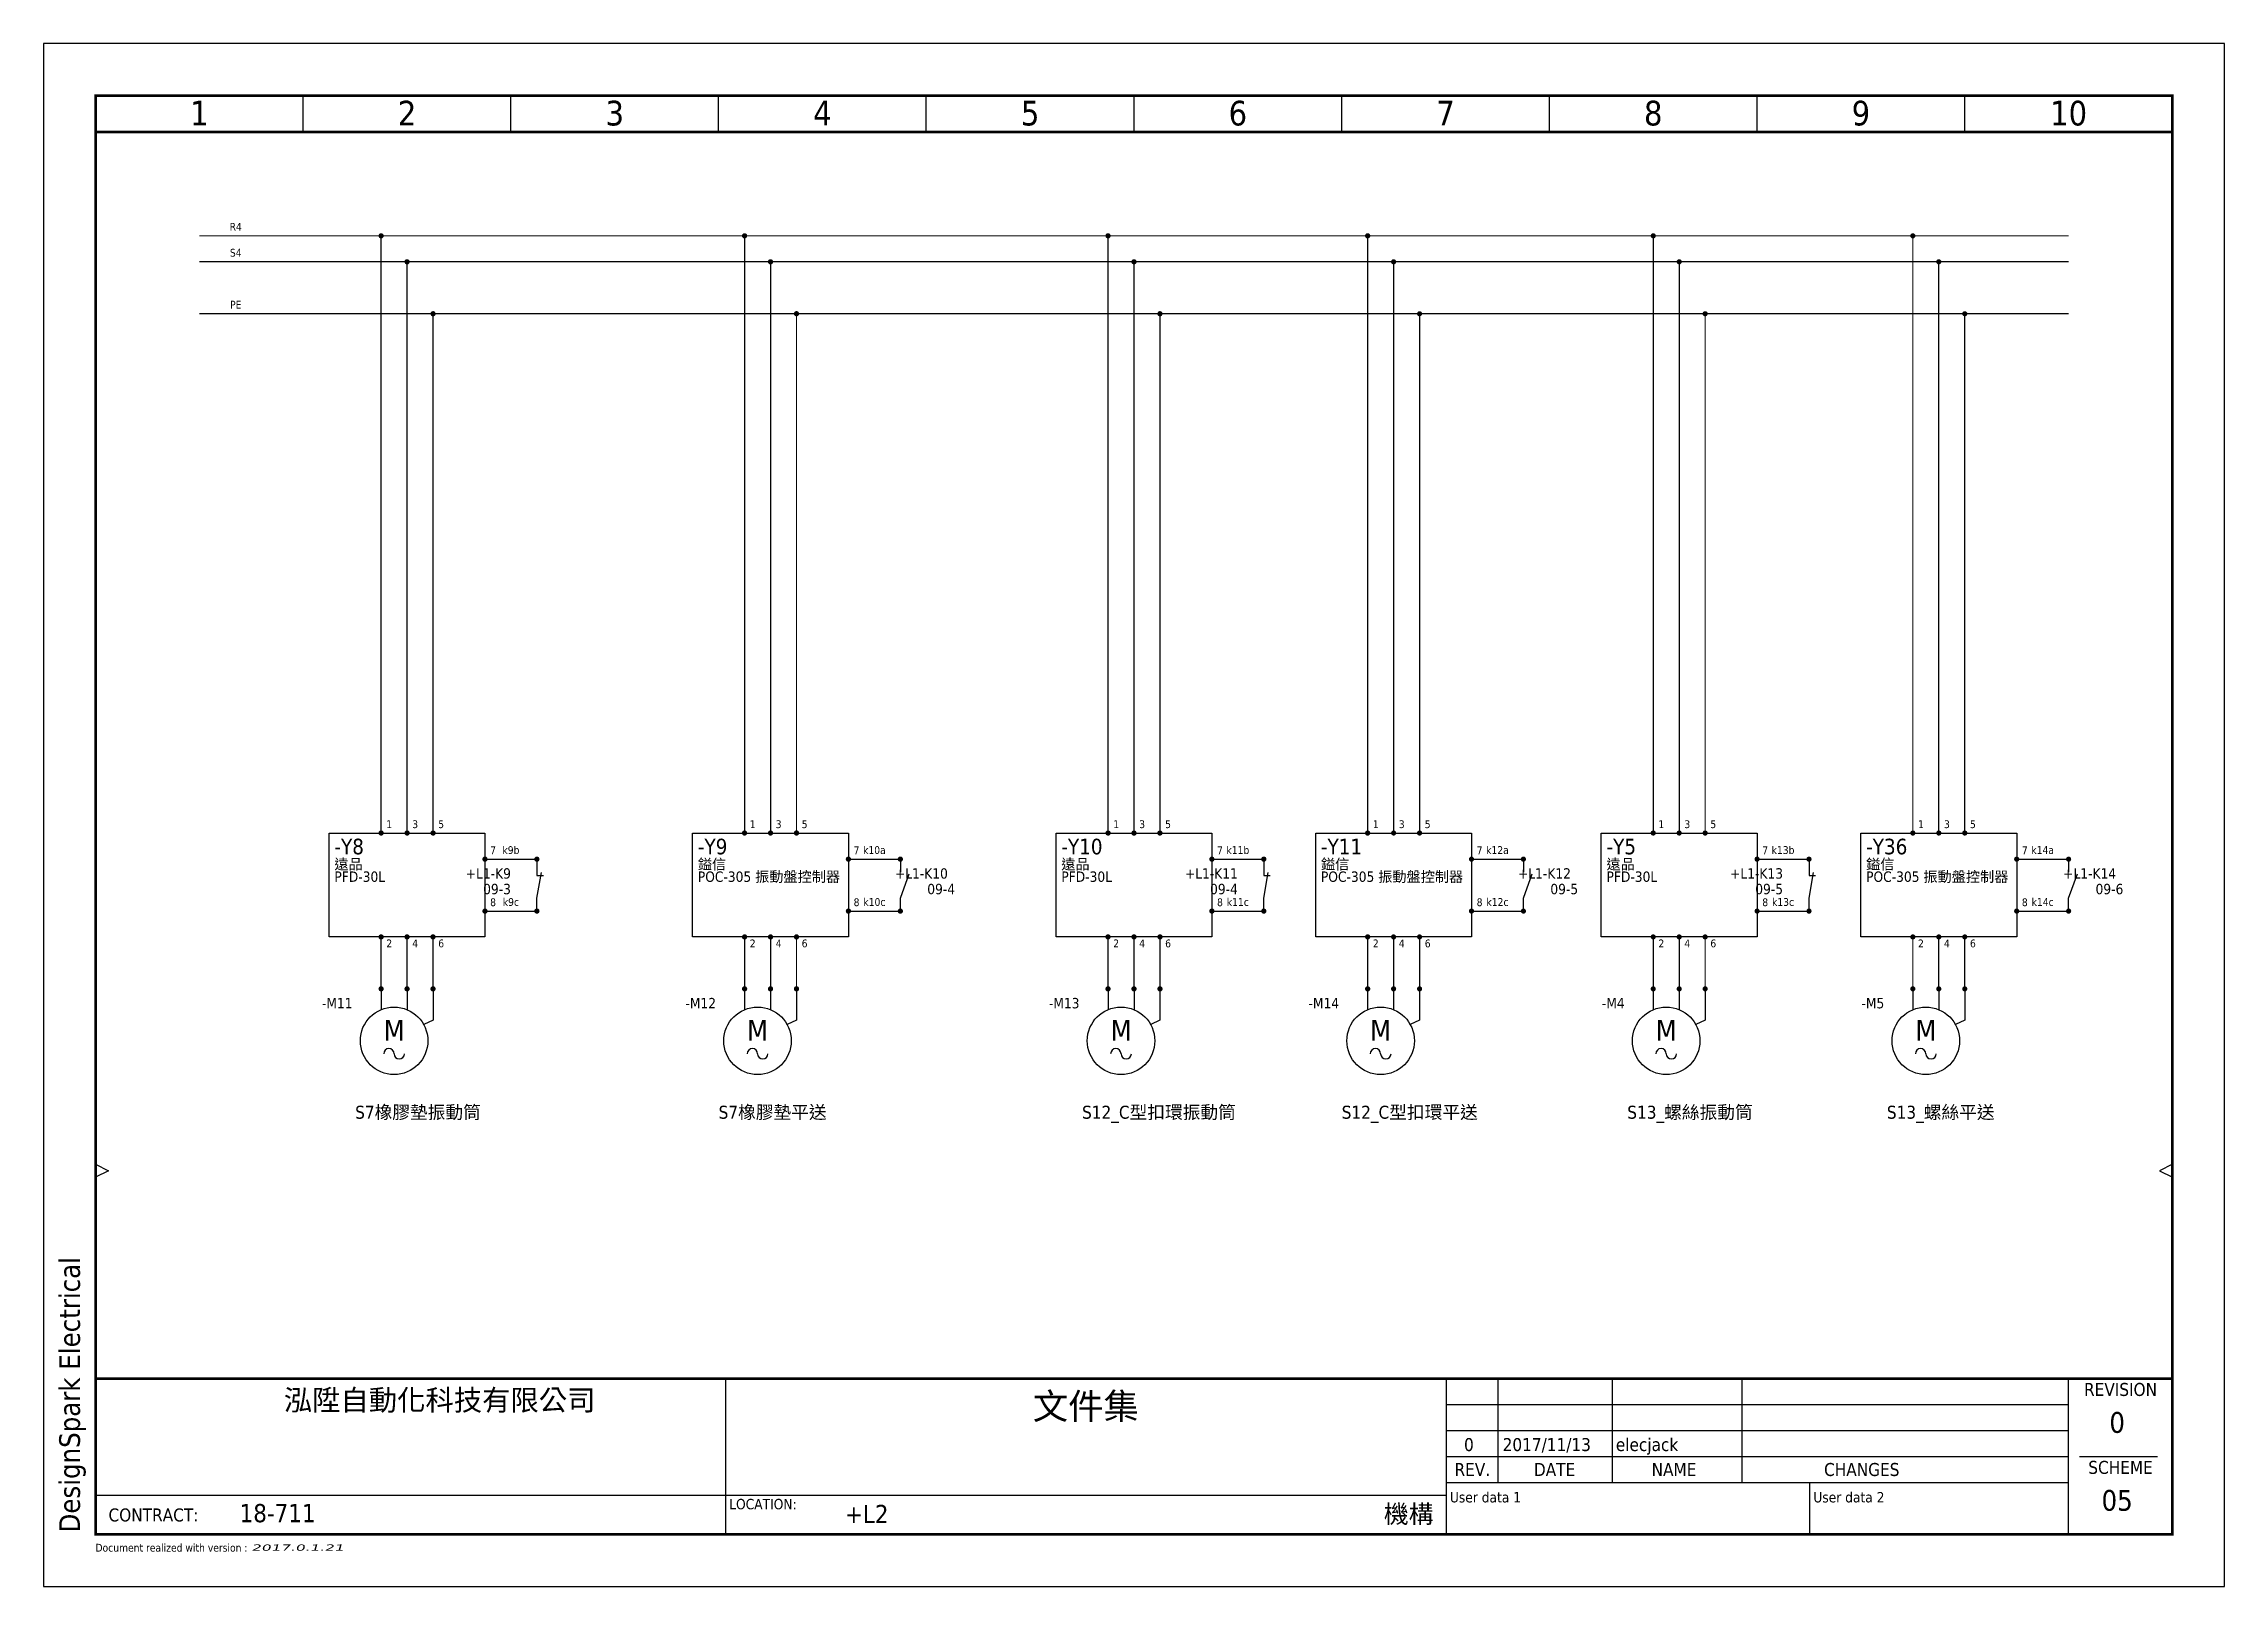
# Model space of a CAD drawing. Header units: millimetres. Extents: x 0 to 420, y 0 to 297.
import ezdxf
from ezdxf.enums import TextEntityAlignment as Align
from ezdxf.lldxf.tags import DXFTag

# ---------------------------------------------------------------- set-up
doc = ezdxf.new("R2010")
doc.units = ezdxf.units.MM
doc.header["$LTSCALE"] = 10
doc.linetypes.add('CONTINU', pattern=[0])
doc.layers.add('DoNotPrint', color=7, linetype='Continuous', plot=False)
doc.layers.add('TITLEBLOCK', color=7, linetype='Continuous')
doc.styles.add('TAHOMA_STANDARD', font='')
doc.styles.add('tr_blackboxpt', font='TAHOMA.TTF', dxfattribs={"height": 1.5})
doc.styles.add('tr_line_equip', font='', dxfattribs={"height": 1.5})
doc.styles.get('TAHOMA_STANDARD').set_extended_font_data('Tahoma')
doc.styles.get('tr_line_equip').set_extended_font_data('Tahoma')
tags = doc.linetypes.add('INTERROMPU', pattern=[0.75, 0.5, -0.25]).pattern_tags.tags
tags[6:7] = [DXFTag(74, 4), DXFTag(75, 0), DXFTag(340, '0'), DXFTag(46, 0.0), DXFTag(50, 0.0), DXFTag(44, 0.0), DXFTag(45, 0.0)]
tags[4:5] = [DXFTag(74, 4), DXFTag(75, 0), DXFTag(340, '0'), DXFTag(46, 0.0), DXFTag(50, 0.0), DXFTag(44, 0.0), DXFTag(45, 0.0)]
tags = doc.linetypes.add('INTERROMPU2', pattern=[0.375, 0.25, -0.125]).pattern_tags.tags
tags[6:7] = [DXFTag(74, 4), DXFTag(75, 0), DXFTag(340, '0'), DXFTag(46, 0.0), DXFTag(50, 0.0), DXFTag(44, 0.0), DXFTag(45, 0.0)]
tags[4:5] = [DXFTag(74, 4), DXFTag(75, 0), DXFTag(340, '0'), DXFTag(46, 0.0), DXFTag(50, 0.0), DXFTag(44, 0.0), DXFTag(45, 0.0)]

# ---------------------------------------------------------------- blocks, each defined once
blk = doc.blocks.new('EW_BB_BlackBox_2')
at = {"lineweight": 20, "style": 'TAHOMA_STANDARD'}
for tag, height, p in [('#TAG', 3, (1, -5)), ('#REF_DES_2', 2, (1, -10))]:
    blk.add_attdef(tag, text='', height=height, dxfattribs=at).set_placement(p, align=Align.BOTTOM_LEFT)
at = {"style": 'TAHOMA_STANDARD'}
blk.add_attdef('#REF_DES_1', (1, -7), '', height=2, dxfattribs=at)
blk = doc.blocks.new('振動線圈')
at = {"color": 0}
for p, q in [((0, 0), (0, -4)), ((5, 0), (5, -4))]:
    blk.add_line(p, q, dxfattribs=at)
for p, q in [((10, 0), (10, -6)), ((10, -6), (8.21, -6.89))]:
    blk.add_line(p, q)
blk.add_circle((2.5, -10), 6.5)
for centre, start, end in [((1.5, -12.5), 0, 180), ((3.5, -12.5), 180, 0)]:
    blk.add_arc(centre, 1, start, end)
at = {"style": 'TAHOMA_STANDARD'}
blk.add_text('M', height=4, dxfattribs=at).set_placement((2.5, -10), align=Align.CENTER)
blk.add_attdef('#P_TAG_2', text='', height=1.5, rotation=90, dxfattribs=at).set_placement((11.5, 2), align=Align.TOP_LEFT)
for tag, p, height in [('#REF_DES_1', (-21.5, 2.5), 2), ('#REF_DES_2', (-21.5, -0.5), 2), ('#P_TAG_0', (0.5, 0), 1.5), ('#P_TAG_1', (5.5, 0), 1.5)]:
    blk.add_attdef(tag, p, '', height=height, dxfattribs=at)
for tag, p in [('#TAG', (-5.5, -3.75)), ('#TD_2', (-5.5, -6.75))]:
    blk.add_attdef(tag, text='', height=2, dxfattribs=at).set_placement(p, align=Align.RIGHT)
at = {"linetype": 'CONTINU', "style": 'TAHOMA_STANDARD'}
for tag, p in [('#TD_3', (-5.5, -9.68)), ('#COM_TX_0', (-5.5, -12.18)), ('#COM_TX_1', (-5.5, -14.67))]:
    blk.add_attdef(tag, text='', height=2, dxfattribs=at).set_placement(p, align=Align.RIGHT)
blk = doc.blocks.new('TR_FDP_BASEA3CA_EN')
at = {"color": 7}
for p, q in [((50, 280), (50, 287)), ((90, 280), (90, 287)), ((130, 280), (130, 287)), ((170, 280), (170, 287)), ((210, 280), (210, 287)), ((250, 280), (250, 287)), ((290, 280), (290, 287)), ((330, 280), (330, 287)), ((370, 280), (370, 287)), ((10, 81.25), (12.5, 80)), ((12.5, 80), (10, 78.75)), ((410, 81.25), (407.5, 80)), ((407.5, 80), (410, 78.75)), ((131.41, 10), (131.41, 40)), ((270.16, 10), (270.16, 40)), ((280.16, 20), (280.16, 40)), ((302.16, 20), (302.16, 40)), ((327.16, 20), (327.16, 40)), ((390, 10), (390, 40)), ((270.16, 35), (390, 35)), ((270.16, 30), (390, 30)), ((270.16, 25), (390, 25)), ((392.11, 25), (407.11, 25)), ((270.16, 17.5), (10, 17.5)), ((270.16, 20), (390, 20)), ((340.08, 20), (340.08, 10))]:
    blk.add_line(p, q, dxfattribs=at)
at = {"color": 7, "const_width": 0.5}
blk.add_lwpolyline([(10, 287), (410, 287), (410, 10), (10, 10)], close=True, dxfattribs=at)
for points in [[(10, 280), (410, 280)], [(10, 40), (410, 40)]]:
    blk.add_lwpolyline(points, dxfattribs=at)
at = {"layer": 'DoNotPrint', "color": 7}
for p, q in [((420, 297), (0, 297)), ((0, 297), (0, 0)), ((420, 0), (420, 297)), ((0, 0), (420, 0))]:
    blk.add_line(p, q, dxfattribs=at)
at = {"color": 7, "style": 'TAHOMA_STANDARD'}
for s, p in [('REVISION', (400, 37.91)), ('CHANGES', (350.16, 22.5)), ('SCHEME', (400, 22.91))]:
    blk.add_text(s, height=2.5, dxfattribs=at).set_placement(p, align=Align.MIDDLE_CENTER)
for s, p in [('REV.', (275.16, 22.5)), ('DATE', (291, 22.5)), ('NAME', (314, 22.5))]:
    blk.add_text(s, height=2.5, dxfattribs=at).set_placement(p, align=Align.MIDDLE)
for s, height, p in [('LOCATION:', 2, (132.04, 15.84)), ('CONTRACT:', 2.5, (12.5, 13.75)), ('Document realized with version :', 1.5, (9.99, 7.44))]:
    blk.add_text(s, height=height, dxfattribs=at).set_placement(p, align=Align.MIDDLE_LEFT)
for tag, height, p in [('#COL', 4.75, (30, 281.25)), ('#COL', 4.75, (70, 281.25)), ('#COL', 4.75, (110, 281.25)), ('#COL', 4.75, (150, 281.25)), ('#COL', 4.75, (190, 281.25)), ('#COL', 4.75, (230, 281.25)), ('#COL', 4.75, (270, 281.25)), ('#COL', 4.75, (310, 281.25)), ('#COL', 4.75, (350, 281.25)), ('#COL', 4.75, (390, 281.25)), ('#PROJECT_DWG_OFFICE', 4, (76.27, 33.86)), ('#BUNDLE_TZ_0_L1', 5, (200.73, 32.17)), ('#PROJECT_DWG_OFFICE_ADDRESS_1', 3, (76.27, 28.22)), ('#PROJECT_DWG_OFFICE_ADDRESS_2', 3, (76.27, 24.16)), ('#FOLIO_TZ_1_L1', 4, (200.8, 24.51)), ('#PROJECT_DWG_OFFICE_ADDRESS_3', 3, (76.27, 19.93)), ('#FOLIO_TZ_2_L1', 4, (200.74, 18.8))]:
    blk.add_attdef(tag, text='', height=height, dxfattribs=at).set_placement(p, align=Align.CENTER)
blk.add_attdef('#APP_NAME', text='', height=4, rotation=90, dxfattribs=at).set_placement((5, 10.37), align=Align.MIDDLE_LEFT)
for tag, height, p in [('#REV_NO_-0', 2.5, (274.5, 37.3)), ('#REV_NO_-1', 2.5, (274.5, 32.4)), ('#REV_NO', 4, (399.35, 31.56)), ('#REV_NO_-2', 2.5, (274.5, 27.3)), ('#FOLIO_TAG', 4, (399.35, 16.56))]:
    blk.add_attdef(tag, text='', height=height, dxfattribs=at).set_placement(p, align=Align.MIDDLE_CENTER)
for tag, height, p in [('#REV_CREATED_ON_-0', 2.5, (281, 37.2)), ('#REV_CREATED_BY_-0', 2.5, (302.7, 37.3)), ('#REV_NO_-0_TZ_0_L1', 2.5, (327.9, 37.3)), ('#REV_CREATED_BY_-1', 2.5, (302.7, 32.4)), ('#REV_CREATED_ON_-1', 2.5, (281, 32.1)), ('#REV_NO_-1_TZ_0_L1', 2.5, (327.9, 32.1)), ('#REV_CREATED_ON_-2', 2.5, (281, 27.3)), ('#REV_CREATED_BY_-2', 2.5, (302.8, 27.3)), ('#REV_NO_-2_TZ_0_L1', 2.5, (327.9, 27.5)), ('#FOLIO_LOC_TAG', 3.5, (154.33, 13.94))]:
    blk.add_attdef(tag, text='', height=height, dxfattribs=at).set_placement(p, align=Align.MIDDLE_LEFT)
for tag, p, height in [('##BUNDLE_TX_0_EN', (270.84, 16.16), 2), ('##BUNDLE_TX_1_EN', (340.84, 16.16), 2), ('#BUNDLE_TX_0', (271.84, 12.16), 2.5), ('#BUNDLE_TX_1', (342.1, 12.16), 2.5)]:
    blk.add_attdef(tag, p, '', height=height, dxfattribs=at)
blk.add_attdef('#PROJECT_CONTRACT_NUM', text='', height=3.5, dxfattribs=at).set_placement((37.75, 11.3), align=Align.BOTTOM_LEFT)
blk.add_attdef('#FOLIO_LOC_TZ_0_L1', text='', height=3.5, dxfattribs=at).set_placement((267.68, 13.94), align=Align.MIDDLE_RIGHT)
at = {"color": 7, "style": 'TAHOMA_STANDARD', "oblique": 15, "width": 2.071003}
blk.add_attdef('#ELVER', text='', height=1.21, dxfattribs=at).set_placement((40, 7.46), align=Align.MIDDLE_LEFT)
blk = doc.blocks.new('TR-EL057')
at = {"color": 0, "linetype": 'CONTINU'}
for p, q in [((0, 0), (0, -2.5)), ((0, -7.5), (-1.71, -2.8)), ((0, -10), (0, -7.5))]:
    blk.add_line(p, q, dxfattribs=at)
at = {"style": 'TAHOMA_STANDARD'}
blk.add_attdef('#P_TAG_0', (0.5, 0), '', height=1.5, dxfattribs=at)
at = {"linetype": 'CONTINU', "style": 'TAHOMA_STANDARD'}
for tag, p in [('#TAG', (-5, -3.75)), ('#CROSS_REF', (-5, -6.75)), ('#COM_TX_0', (-4.96, -9.54)), ('#COM_TX_1', (-4.96, -12.54))]:
    blk.add_attdef(tag, text='', height=2, dxfattribs=at).set_placement(p, align=Align.RIGHT)
at = {"style": 'TAHOMA_STANDARD'}
blk.add_attdef('#P_TAG_1', text='', height=1.5, dxfattribs=at).set_placement((0.5, -10), align=Align.TOP_LEFT)
blk = doc.blocks.new('TR-EL061')
at = {"color": 0, "linetype": 'CONTINU'}
for p, q in [((0, 0), (0, -3.12)), ((0, -7.5), (0.87, -2.58)), ((0, -3.12), (1.25, -3.12)), ((0, -10), (0, -7.5))]:
    blk.add_line(p, q, dxfattribs=at)
at = {"style": 'TAHOMA_STANDARD'}
blk.add_attdef('#P_TAG_0', (0.5, 0), '', height=1.5, dxfattribs=at)
at = {"linetype": 'CONTINU', "style": 'TAHOMA_STANDARD'}
for tag, p in [('#TAG', (-5, -3.75)), ('#CROSS_REF', (-5, -6.75))]:
    blk.add_attdef(tag, text='', height=2, dxfattribs=at).set_placement(p, align=Align.RIGHT)
at = {"style": 'TAHOMA_STANDARD'}
for tag, p in [('#COM_TX_0', (-4.97, -9.61)), ('#COM_TX_1', (-4.97, -12.36))]:
    blk.add_attdef(tag, text='', height=2, dxfattribs=at).set_placement(p, align=Align.RIGHT)
blk.add_attdef('#P_TAG_1', text='', height=1.5, dxfattribs=at).set_placement((0.5, -10), align=Align.TOP_LEFT)

msp = doc.modelspace()

# ---------------------------------------------------------------- linework, layer by layer
at = {"color": 221}
for points in [[(65.28, 260, 0.45, 0.45, 1), (64.72, 260, 0.45, 0.45, 1)], [(135.28, 260, 0.45, 0.45, 1), (134.72, 260, 0.45, 0.45, 1)], [(205.28, 260, 0.45, 0.45, 1), (204.72, 260, 0.45, 0.45, 1)], [(255.28, 260, 0.45, 0.45, 1), (254.72, 260, 0.45, 0.45, 1)], [(310.27, 260, 0.45, 0.45, 1), (309.73, 260, 0.45, 0.45, 1)], [(360.27, 260, 0.45, 0.45, 1), (359.73, 260, 0.45, 0.45, 1)], [(70.28, 255, 0.45, 0.45, 1), (69.72, 255, 0.45, 0.45, 1)], [(140.28, 255, 0.45, 0.45, 1), (139.72, 255, 0.45, 0.45, 1)], [(210.28, 255, 0.45, 0.45, 1), (209.72, 255, 0.45, 0.45, 1)], [(260.27, 255, 0.45, 0.45, 1), (259.73, 255, 0.45, 0.45, 1)], [(315.27, 255, 0.45, 0.45, 1), (314.73, 255, 0.45, 0.45, 1)], [(365.27, 255, 0.45, 0.45, 1), (364.73, 255, 0.45, 0.45, 1)], [(75.28, 245, 0.45, 0.45, 1), (74.72, 245, 0.45, 0.45, 1)], [(145.28, 245, 0.45, 0.45, 1), (144.72, 245, 0.45, 0.45, 1)], [(215.28, 245, 0.45, 0.45, 1), (214.72, 245, 0.45, 0.45, 1)], [(265.27, 245, 0.45, 0.45, 1), (264.73, 245, 0.45, 0.45, 1)], [(320.27, 245, 0.45, 0.45, 1), (319.73, 245, 0.45, 0.45, 1)], [(370.27, 245, 0.45, 0.45, 1), (369.73, 245, 0.45, 0.45, 1)]]:
    msp.add_lwpolyline(points, format="xyseb", close=True, dxfattribs=at)
at = {"color": 14, "linetype": 'Continuous', "const_width": 0.25}
for points in [[(30, 260), (65, 260)], [(65, 145.03), (65, 260)], [(65, 260), (135, 260)], [(135, 145.03), (135, 260)], [(135, 260), (205, 260)], [(205, 145.03), (205, 260)], [(205, 260), (255, 260)], [(255, 145.03), (255, 260)], [(255, 260), (310, 260)], [(310, 145.03), (310, 260)], [(310, 260), (360, 260)], [(360, 145.03), (360, 260)], [(360, 260), (390, 260)], [(65, 115.03), (65, 125.03)], [(135, 115.03), (135, 125.03)], [(205, 115.03), (205, 125.03)], [(255, 115.03), (255, 125.03)], [(310, 115.03), (310, 125.03)], [(360, 115.03), (360, 125.03)]]:
    msp.add_lwpolyline(points, dxfattribs=at)
at = {"color": 7, "linetype": 'Continuous', "const_width": 0.25}
for points in [[(30, 255), (70, 255)], [(70, 145.03), (70, 255)], [(70, 255), (140, 255)], [(140, 145.03), (140, 255)], [(140, 255), (210, 255)], [(210, 145.03), (210, 255)], [(210, 255), (260, 255)], [(260, 145.03), (260, 255)], [(260, 255), (315, 255)], [(315, 255), (365, 255)], [(315, 145.03), (315, 255)], [(365, 145.03), (365, 255)], [(365, 255), (390, 255)], [(70, 115.03), (70, 125.03)], [(140, 115.03), (140, 125.03)], [(210, 115.03), (210, 125.03)], [(260, 115.03), (260, 125.03)], [(315, 115.03), (315, 125.03)], [(365, 115.03), (365, 125.03)]]:
    msp.add_lwpolyline(points, dxfattribs=at)
at = {"color": 3, "linetype": 'INTERROMPU2', "const_width": 0.25}
for points in [[(30, 245), (75, 245)], [(75, 145.03), (75, 245)], [(75, 245), (145, 245)], [(145, 145.03), (145, 245)], [(145, 245), (215, 245)], [(215, 145.03), (215, 245)], [(215, 245), (265, 245)], [(265, 145.03), (265, 245)], [(265, 245), (320, 245)], [(320, 245), (370, 245)], [(320, 145.03), (320, 245)], [(370, 145.03), (370, 245)], [(370, 245), (390, 245)], [(75, 115.03), (75, 125.03)], [(145, 115.03), (145, 125.03)], [(215, 115.03), (215, 125.03)], [(265, 115.03), (265, 125.03)], [(320, 115.03), (320, 125.03)], [(370, 115.03), (370, 125.03)]]:
    msp.add_lwpolyline(points, dxfattribs=at)
at = {"linetype": 'INTERROMPU'}
for points in [[(55, 145.03), (85, 145.03), (85, 125.03), (55, 125.03)], [(125, 145.03), (155, 145.03), (155, 125.03), (125, 125.03)], [(195, 145.03), (225, 145.03), (225, 125.03), (195, 125.03)], [(245, 145.03), (275, 145.03), (275, 125.03), (245, 125.03)], [(300, 145.03), (330, 145.03), (330, 125.03), (300, 125.03)], [(350, 145.03), (380, 145.03), (380, 125.03), (350, 125.03)]]:
    msp.add_lwpolyline(points, close=True, dxfattribs=at)
at = {"color": 12}
for points in [[(65.28, 145.03, 0.45, 0.45, 1), (64.72, 145.03, 0.45, 0.45, 1)], [(70.28, 145.03, 0.45, 0.45, 1), (69.72, 145.03, 0.45, 0.45, 1)], [(75.28, 145.03, 0.45, 0.45, 1), (74.72, 145.03, 0.45, 0.45, 1)], [(135.28, 145.03, 0.45, 0.45, 1), (134.72, 145.03, 0.45, 0.45, 1)], [(140.28, 145.03, 0.45, 0.45, 1), (139.72, 145.03, 0.45, 0.45, 1)], [(145.28, 145.03, 0.45, 0.45, 1), (144.72, 145.03, 0.45, 0.45, 1)], [(205.28, 145.03, 0.45, 0.45, 1), (204.72, 145.03, 0.45, 0.45, 1)], [(210.28, 145.03, 0.45, 0.45, 1), (209.72, 145.03, 0.45, 0.45, 1)], [(215.28, 145.03, 0.45, 0.45, 1), (214.72, 145.03, 0.45, 0.45, 1)], [(255.28, 145.03, 0.45, 0.45, 1), (254.72, 145.03, 0.45, 0.45, 1)], [(260.27, 145.03, 0.45, 0.45, 1), (259.73, 145.03, 0.45, 0.45, 1)], [(265.27, 145.03, 0.45, 0.45, 1), (264.73, 145.03, 0.45, 0.45, 1)], [(310.27, 145.03, 0.45, 0.45, 1), (309.73, 145.03, 0.45, 0.45, 1)], [(315.27, 145.03, 0.45, 0.45, 1), (314.73, 145.03, 0.45, 0.45, 1)], [(320.27, 145.03, 0.45, 0.45, 1), (319.73, 145.03, 0.45, 0.45, 1)], [(360.27, 145.03, 0.45, 0.45, 1), (359.73, 145.03, 0.45, 0.45, 1)], [(365.27, 145.03, 0.45, 0.45, 1), (364.73, 145.03, 0.45, 0.45, 1)], [(370.27, 145.03, 0.45, 0.45, 1), (369.73, 145.03, 0.45, 0.45, 1)], [(85.28, 140, 0.45, 0.45, 1), (84.72, 140, 0.45, 0.45, 1)], [(95.28, 140, 0.45, 0.45, 1), (94.72, 140, 0.45, 0.45, 1)], [(155.28, 140, 0.45, 0.45, 1), (154.72, 140, 0.45, 0.45, 1)], [(165.28, 140, 0.45, 0.45, 1), (164.72, 140, 0.45, 0.45, 1)], [(225.28, 140, 0.45, 0.45, 1), (224.72, 140, 0.45, 0.45, 1)], [(235.28, 140, 0.45, 0.45, 1), (234.72, 140, 0.45, 0.45, 1)], [(275.27, 140, 0.45, 0.45, 1), (274.73, 140, 0.45, 0.45, 1)], [(285.27, 140, 0.45, 0.45, 1), (284.73, 140, 0.45, 0.45, 1)], [(330.27, 140, 0.45, 0.45, 1), (329.73, 140, 0.45, 0.45, 1)], [(340.27, 140, 0.45, 0.45, 1), (339.73, 140, 0.45, 0.45, 1)], [(380.27, 140, 0.45, 0.45, 1), (379.73, 140, 0.45, 0.45, 1)], [(390.27, 140, 0.45, 0.45, 1), (389.73, 140, 0.45, 0.45, 1)], [(85.28, 130, 0.45, 0.45, 1), (84.72, 130, 0.45, 0.45, 1)], [(95.28, 130, 0.45, 0.45, 1), (94.72, 130, 0.45, 0.45, 1)], [(155.28, 130, 0.45, 0.45, 1), (154.72, 130, 0.45, 0.45, 1)], [(165.28, 130, 0.45, 0.45, 1), (164.72, 130, 0.45, 0.45, 1)], [(225.28, 130, 0.45, 0.45, 1), (224.72, 130, 0.45, 0.45, 1)], [(235.28, 130, 0.45, 0.45, 1), (234.72, 130, 0.45, 0.45, 1)], [(275.27, 130, 0.45, 0.45, 1), (274.73, 130, 0.45, 0.45, 1)], [(285.27, 130, 0.45, 0.45, 1), (284.73, 130, 0.45, 0.45, 1)], [(330.27, 130, 0.45, 0.45, 1), (329.73, 130, 0.45, 0.45, 1)], [(340.27, 130, 0.45, 0.45, 1), (339.73, 130, 0.45, 0.45, 1)], [(380.27, 130, 0.45, 0.45, 1), (379.73, 130, 0.45, 0.45, 1)], [(390.27, 130, 0.45, 0.45, 1), (389.73, 130, 0.45, 0.45, 1)], [(65.28, 125.03, 0.45, 0.45, 1), (64.72, 125.03, 0.45, 0.45, 1)], [(70.28, 125.03, 0.45, 0.45, 1), (69.72, 125.03, 0.45, 0.45, 1)], [(75.28, 125.03, 0.45, 0.45, 1), (74.72, 125.03, 0.45, 0.45, 1)], [(135.28, 125.03, 0.45, 0.45, 1), (134.72, 125.03, 0.45, 0.45, 1)], [(140.28, 125.03, 0.45, 0.45, 1), (139.72, 125.03, 0.45, 0.45, 1)], [(145.28, 125.03, 0.45, 0.45, 1), (144.72, 125.03, 0.45, 0.45, 1)], [(205.28, 125.03, 0.45, 0.45, 1), (204.72, 125.03, 0.45, 0.45, 1)], [(210.28, 125.03, 0.45, 0.45, 1), (209.72, 125.03, 0.45, 0.45, 1)], [(215.28, 125.03, 0.45, 0.45, 1), (214.72, 125.03, 0.45, 0.45, 1)], [(255.28, 125.03, 0.45, 0.45, 1), (254.72, 125.03, 0.45, 0.45, 1)], [(260.27, 125.03, 0.45, 0.45, 1), (259.73, 125.03, 0.45, 0.45, 1)], [(265.27, 125.03, 0.45, 0.45, 1), (264.73, 125.03, 0.45, 0.45, 1)], [(310.27, 125.03, 0.45, 0.45, 1), (309.73, 125.03, 0.45, 0.45, 1)], [(315.27, 125.03, 0.45, 0.45, 1), (314.73, 125.03, 0.45, 0.45, 1)], [(320.27, 125.03, 0.45, 0.45, 1), (319.73, 125.03, 0.45, 0.45, 1)], [(360.27, 125.03, 0.45, 0.45, 1), (359.73, 125.03, 0.45, 0.45, 1)], [(365.27, 125.03, 0.45, 0.45, 1), (364.73, 125.03, 0.45, 0.45, 1)], [(370.27, 125.03, 0.45, 0.45, 1), (369.73, 125.03, 0.45, 0.45, 1)], [(65.28, 115.03, 0.45, 0.45, 1), (64.72, 115.03, 0.45, 0.45, 1)], [(70.28, 115.03, 0.45, 0.45, 1), (69.72, 115.03, 0.45, 0.45, 1)], [(75.28, 115.03, 0.45, 0.45, 1), (74.72, 115.03, 0.45, 0.45, 1)], [(135.28, 115.03, 0.45, 0.45, 1), (134.72, 115.03, 0.45, 0.45, 1)], [(140.28, 115.03, 0.45, 0.45, 1), (139.72, 115.03, 0.45, 0.45, 1)], [(145.28, 115.03, 0.45, 0.45, 1), (144.72, 115.03, 0.45, 0.45, 1)], [(205.28, 115.03, 0.45, 0.45, 1), (204.72, 115.03, 0.45, 0.45, 1)], [(210.28, 115.03, 0.45, 0.45, 1), (209.72, 115.03, 0.45, 0.45, 1)], [(215.28, 115.03, 0.45, 0.45, 1), (214.72, 115.03, 0.45, 0.45, 1)], [(255.28, 115.03, 0.45, 0.45, 1), (254.72, 115.03, 0.45, 0.45, 1)], [(260.27, 115.03, 0.45, 0.45, 1), (259.73, 115.03, 0.45, 0.45, 1)], [(265.27, 115.03, 0.45, 0.45, 1), (264.73, 115.03, 0.45, 0.45, 1)], [(310.27, 115.03, 0.45, 0.45, 1), (309.73, 115.03, 0.45, 0.45, 1)], [(315.27, 115.03, 0.45, 0.45, 1), (314.73, 115.03, 0.45, 0.45, 1)], [(320.27, 115.03, 0.45, 0.45, 1), (319.73, 115.03, 0.45, 0.45, 1)], [(360.27, 115.03, 0.45, 0.45, 1), (359.73, 115.03, 0.45, 0.45, 1)], [(365.27, 115.03, 0.45, 0.45, 1), (364.73, 115.03, 0.45, 0.45, 1)], [(370.27, 115.03, 0.45, 0.45, 1), (369.73, 115.03, 0.45, 0.45, 1)]]:
    msp.add_lwpolyline(points, format="xyseb", close=True, dxfattribs=at)
at = {"color": 231, "linetype": 'Continuous'}
for points in [[(85, 140), (95, 140)], [(155, 140), (165, 140)], [(225, 140), (235, 140)], [(275, 140), (285, 140)], [(330, 140), (340, 140)], [(380, 140), (390, 140)], [(85, 130), (95, 130)], [(155, 130), (165, 130)], [(225, 130), (235, 130)], [(275, 130), (285, 130)], [(330, 130), (340, 130)], [(380, 130), (390, 130)]]:
    msp.add_lwpolyline(points, dxfattribs=at)

# ---------------------------------------------------------------- block references
for name, p, values in [('EW_BB_BlackBox_2', (55, 145.03), {'#TAG': '-Y8', '#REF_DES_2': 'PFD-30L', '#REF_DES_1': '遠品'}), ('EW_BB_BlackBox_2', (125, 145.03), {'#TAG': '-Y9', '#REF_DES_2': 'POC-305 振動盤控制器', '#REF_DES_1': '鎰信'}), ('EW_BB_BlackBox_2', (195, 145.03), {'#TAG': '-Y10', '#REF_DES_2': 'PFD-30L', '#REF_DES_1': '遠品'}), ('EW_BB_BlackBox_2', (245, 145.03), {'#TAG': '-Y11', '#REF_DES_2': 'POC-305 振動盤控制器', '#REF_DES_1': '鎰信'}), ('EW_BB_BlackBox_2', (300, 145.03), {'#TAG': '-Y5', '#REF_DES_2': 'PFD-30L', '#REF_DES_1': '遠品'}), ('EW_BB_BlackBox_2', (350, 145.03), {'#TAG': '-Y36', '#REF_DES_2': 'POC-305 振動盤控制器', '#REF_DES_1': '鎰信'}), ('TR-EL061', (95, 140), {'#TAG': '+L1-K9', '#CROSS_REF': '09-3'}), ('TR-EL061', (235, 140), {'#TAG': '+L1-K11', '#CROSS_REF': '09-4'}), ('TR-EL061', (340, 140), {'#TAG': '+L1-K13', '#CROSS_REF': '09-5'})]:
    msp.add_blockref(name, p).add_auto_attribs(values)
at = {"extrusion": (0, 0, -1)}
ref = msp.add_blockref('TR-EL057', (-165, 140), dxfattribs=at)
ref.add_attrib('#TAG', '+L1-K10', dxfattribs={"linetype": 'CONTINU', "height": 2, "style": 'TAHOMA_STANDARD'}).set_placement((174.15, 136.25), align=Align.RIGHT)
ref.add_attrib('#CROSS_REF', '09-4', dxfattribs={"linetype": 'CONTINU', "height": 2, "style": 'TAHOMA_STANDARD'}).set_placement((175.54, 133.25), align=Align.RIGHT)
ref = msp.add_blockref('TR-EL057', (-285, 140), dxfattribs=at)
ref.add_attrib('#TAG', '+L1-K12', dxfattribs={"linetype": 'CONTINU', "height": 2, "style": 'TAHOMA_STANDARD'}).set_placement((294.15, 136.25), align=Align.RIGHT)
ref.add_attrib('#CROSS_REF', '09-5', dxfattribs={"linetype": 'CONTINU', "height": 2, "style": 'TAHOMA_STANDARD'}).set_placement((295.54, 133.25), align=Align.RIGHT)
ref = msp.add_blockref('TR-EL057', (-390, 140), dxfattribs=at)
ref.add_attrib('#TAG', '+L1-K14', dxfattribs={"linetype": 'CONTINU', "height": 2, "style": 'TAHOMA_STANDARD'}).set_placement((399.15, 136.25), align=Align.RIGHT)
ref.add_attrib('#CROSS_REF', '09-6', dxfattribs={"linetype": 'CONTINU', "height": 2, "style": 'TAHOMA_STANDARD'}).set_placement((400.54, 133.25), align=Align.RIGHT)
ref = msp.add_blockref('振動線圈', (65, 115.03))
ref.add_attrib('#TAG', '-M11', dxfattribs={"height": 2, "style": 'TAHOMA_STANDARD'}).set_placement((59.5, 111.28), align=Align.RIGHT)
ref = msp.add_blockref('振動線圈', (135, 115.03))
ref.add_attrib('#TAG', '-M12', dxfattribs={"height": 2, "style": 'TAHOMA_STANDARD'}).set_placement((129.5, 111.28), align=Align.RIGHT)
ref = msp.add_blockref('振動線圈', (205, 115.03))
ref.add_attrib('#TAG', '-M13', dxfattribs={"height": 2, "style": 'TAHOMA_STANDARD'}).set_placement((199.5, 111.28), align=Align.RIGHT)
ref = msp.add_blockref('振動線圈', (255, 115.03))
ref.add_attrib('#TAG', '-M14', dxfattribs={"height": 2, "style": 'TAHOMA_STANDARD'}).set_placement((249.5, 111.28), align=Align.RIGHT)
ref = msp.add_blockref('振動線圈', (310, 115.03))
ref.add_attrib('#TAG', '-M4', dxfattribs={"height": 2, "style": 'TAHOMA_STANDARD'}).set_placement((304.5, 111.28), align=Align.RIGHT)
ref = msp.add_blockref('振動線圈', (360, 115.03))
ref.add_attrib('#TAG', '-M5', dxfattribs={"height": 2, "style": 'TAHOMA_STANDARD'}).set_placement((354.5, 111.28), align=Align.RIGHT)
at = {"layer": 'TITLEBLOCK'}
ref = msp.add_blockref('TR_FDP_BASEA3CA_EN', (0, 0), dxfattribs=at)
ref.add_attrib('#COL', '1', dxfattribs={"layer": '0', "color": 7, "height": 4.75, "style": 'TAHOMA_STANDARD'}).set_placement((30, 281.25), align=Align.CENTER)
ref.add_attrib('#COL', '2', dxfattribs={"layer": '0', "color": 7, "height": 4.75, "style": 'TAHOMA_STANDARD'}).set_placement((70, 281.25), align=Align.CENTER)
ref.add_attrib('#COL', '3', dxfattribs={"layer": '0', "color": 7, "height": 4.75, "style": 'TAHOMA_STANDARD'}).set_placement((110, 281.25), align=Align.CENTER)
ref.add_attrib('#COL', '4', dxfattribs={"layer": '0', "color": 7, "height": 4.75, "style": 'TAHOMA_STANDARD'}).set_placement((150, 281.25), align=Align.CENTER)
ref.add_attrib('#COL', '5', dxfattribs={"layer": '0', "color": 7, "height": 4.75, "style": 'TAHOMA_STANDARD'}).set_placement((190, 281.25), align=Align.CENTER)
ref.add_attrib('#COL', '6', dxfattribs={"layer": '0', "color": 7, "height": 4.75, "style": 'TAHOMA_STANDARD'}).set_placement((230, 281.25), align=Align.CENTER)
ref.add_attrib('#COL', '7', dxfattribs={"layer": '0', "color": 7, "height": 4.75, "style": 'TAHOMA_STANDARD'}).set_placement((270, 281.25), align=Align.CENTER)
ref.add_attrib('#COL', '8', dxfattribs={"layer": '0', "color": 7, "height": 4.75, "style": 'TAHOMA_STANDARD'}).set_placement((310, 281.25), align=Align.CENTER)
ref.add_attrib('#COL', '9', dxfattribs={"layer": '0', "color": 7, "height": 4.75, "style": 'TAHOMA_STANDARD'}).set_placement((350, 281.25), align=Align.CENTER)
ref.add_attrib('#COL', '10', dxfattribs={"layer": '0', "color": 7, "height": 4.75, "style": 'TAHOMA_STANDARD'}).set_placement((390, 281.25), align=Align.CENTER)
ref.add_attrib('#FOLIO_TAG', '05', dxfattribs={"layer": '0', "color": 7, "height": 4, "style": 'TAHOMA_STANDARD'}).set_placement((399.35, 16.56), align=Align.MIDDLE_CENTER)
ref.add_attrib('#FOLIO_LOC_TAG', '+L2', dxfattribs={"layer": '0', "color": 7, "height": 3.5, "style": 'TAHOMA_STANDARD'}).set_placement((154.33, 13.94), align=Align.MIDDLE_LEFT)
ref.add_attrib('#FOLIO_LOC_TZ_0_L1', '機構', dxfattribs={"layer": '0', "color": 7, "height": 3.5, "style": 'TAHOMA_STANDARD'}).set_placement((267.68, 13.94), align=Align.MIDDLE_RIGHT)
ref.add_attrib('#BUNDLE_TZ_0_L1', '文件集', dxfattribs={"layer": '0', "color": 7, "height": 5, "style": 'TAHOMA_STANDARD'}).set_placement((200.73, 32.17), align=Align.CENTER)
ref.add_attrib('#PROJECT_CONTRACT_NUM', '18-711', dxfattribs={"layer": '0', "color": 7, "height": 3.5, "style": 'TAHOMA_STANDARD'}).set_placement((37.75, 11.3), align=Align.BOTTOM_LEFT)
ref.add_attrib('#REV_NO', '0', dxfattribs={"layer": '0', "color": 7, "height": 4, "style": 'TAHOMA_STANDARD'}).set_placement((399.35, 31.56), align=Align.MIDDLE_CENTER)
ref.add_attrib('#ELVER', '2017.0.1.21', dxfattribs={"layer": '0', "color": 7, "height": 1.2071, "style": 'TAHOMA_STANDARD', "oblique": 15, "width": 2.071003}).set_placement((40, 7.46), align=Align.MIDDLE_LEFT)
ref.add_attrib('#PROJECT_DWG_OFFICE', '泓陞自動化科技有限公司', dxfattribs={"layer": '0', "color": 7, "height": 4, "style": 'TAHOMA_STANDARD'}).set_placement((76.27, 33.86), align=Align.CENTER)
ref.add_attrib('##BUNDLE_TX_0_EN', 'User data 1', (270.84, 16.16), dxfattribs={"layer": '0', "color": 7, "height": 2, "style": 'TAHOMA_STANDARD'})
ref.add_attrib('##BUNDLE_TX_1_EN', 'User data 2', (340.84, 16.16), dxfattribs={"layer": '0', "color": 7, "height": 2, "style": 'TAHOMA_STANDARD'})
ref.add_attrib('#REV_NO_-2', '0', dxfattribs={"layer": '0', "color": 7, "height": 2.5, "style": 'TAHOMA_STANDARD'}).set_placement((274.5, 27.3), align=Align.MIDDLE_CENTER)
ref.add_attrib('#REV_CREATED_ON_-2', '2017/11/13', dxfattribs={"layer": '0', "color": 7, "height": 2.5, "style": 'TAHOMA_STANDARD'}).set_placement((281, 27.3), align=Align.MIDDLE_LEFT)
ref.add_attrib('#REV_CREATED_BY_-2', 'elecjack', dxfattribs={"layer": '0', "color": 7, "height": 2.5, "style": 'TAHOMA_STANDARD'}).set_placement((302.8, 27.3), align=Align.MIDDLE_LEFT)
ref.add_attrib('#APP_NAME', 'DesignSpark Electrical', dxfattribs={"layer": '0', "color": 7, "height": 4, "rotation": 90, "style": 'TAHOMA_STANDARD'}).set_placement((5, 10.37), align=Align.MIDDLE_LEFT)

# ---------------------------------------------------------------- texts
at = {"color": 7, "style": 'tr_line_equip'}
for s, p in [('R4', (37, 261)), ('S4', (37, 256)), ('PE', (37, 246)), ('k9b', (90, 141)), ('k10a', (160, 141)), ('k11b', (230, 141)), ('k12a', (280, 141)), ('k13b', (335, 141)), ('k14a', (385, 141)), ('k9c', (90, 131)), ('k10c', (160, 131)), ('k11c', (230, 131)), ('k12c', (280, 131)), ('k13c', (335, 131)), ('k14c', (385, 131))]:
    msp.add_text(s, height=1.5, dxfattribs=at).set_placement(p, align=Align.CENTER)
at = {"style": 'tr_blackboxpt'}
for s, p in [('1', (66, 145.53)), ('1', (66, 145.53)), ('3', (71, 145.53)), ('5', (76, 145.53)), ('1', (136, 145.53)), ('3', (141, 145.53)), ('5', (146, 145.53)), ('1', (206, 145.53)), ('3', (211, 145.53)), ('5', (216, 145.53)), ('1', (256, 145.53)), ('3', (261, 145.53)), ('5', (266, 145.53)), ('1', (311, 145.53)), ('1', (311, 145.53)), ('3', (316, 145.53)), ('5', (321, 145.53)), ('1', (361, 145.53)), ('1', (361, 145.53)), ('3', (366, 145.53)), ('5', (371, 145.53)), ('7', (86, 140.5)), ('7', (156, 140.5)), ('7', (226, 140.5)), ('7', (276, 140.5)), ('7', (331, 140.5)), ('7', (381, 140.5)), ('8', (86, 130.5)), ('8', (156, 130.5)), ('8', (226, 130.5)), ('8', (276, 130.5)), ('8', (331, 130.5)), ('8', (381, 130.5))]:
    msp.add_text(s, height=1.5, dxfattribs=at).set_placement(p, align=Align.BOTTOM_LEFT)
for s, p in [('2', (66, 124.53)), ('4', (71, 124.53)), ('6', (76, 124.53)), ('2', (136, 124.53)), ('4', (141, 124.53)), ('6', (146, 124.53)), ('2', (206, 124.53)), ('4', (211, 124.53)), ('6', (216, 124.53)), ('2', (256, 124.53)), ('4', (261, 124.53)), ('6', (266, 124.53)), ('2', (311, 124.53)), ('4', (316, 124.53)), ('6', (321, 124.53)), ('2', (361, 124.53)), ('4', (366, 124.53)), ('6', (371, 124.53))]:
    msp.add_text(s, height=1.5, dxfattribs=at).set_placement(p, align=Align.TOP_LEFT)
at = {"style": 'TAHOMA_STANDARD'}
for s, p in [('S7橡膠墊振動筒', (60, 90.03)), ('S7橡膠墊平送', (130, 90.03)), ('S12_C型扣環振動筒', (200, 90.03)), ('S12_C型扣環平送', (250, 90.03)), ('S13_螺絲振動筒', (305, 90.03)), ('S13_螺絲平送', (355, 90.03))]:
    msp.add_text(s, height=2.5, dxfattribs=at).set_placement(p)

doc.saveas('drawing.dxf')
